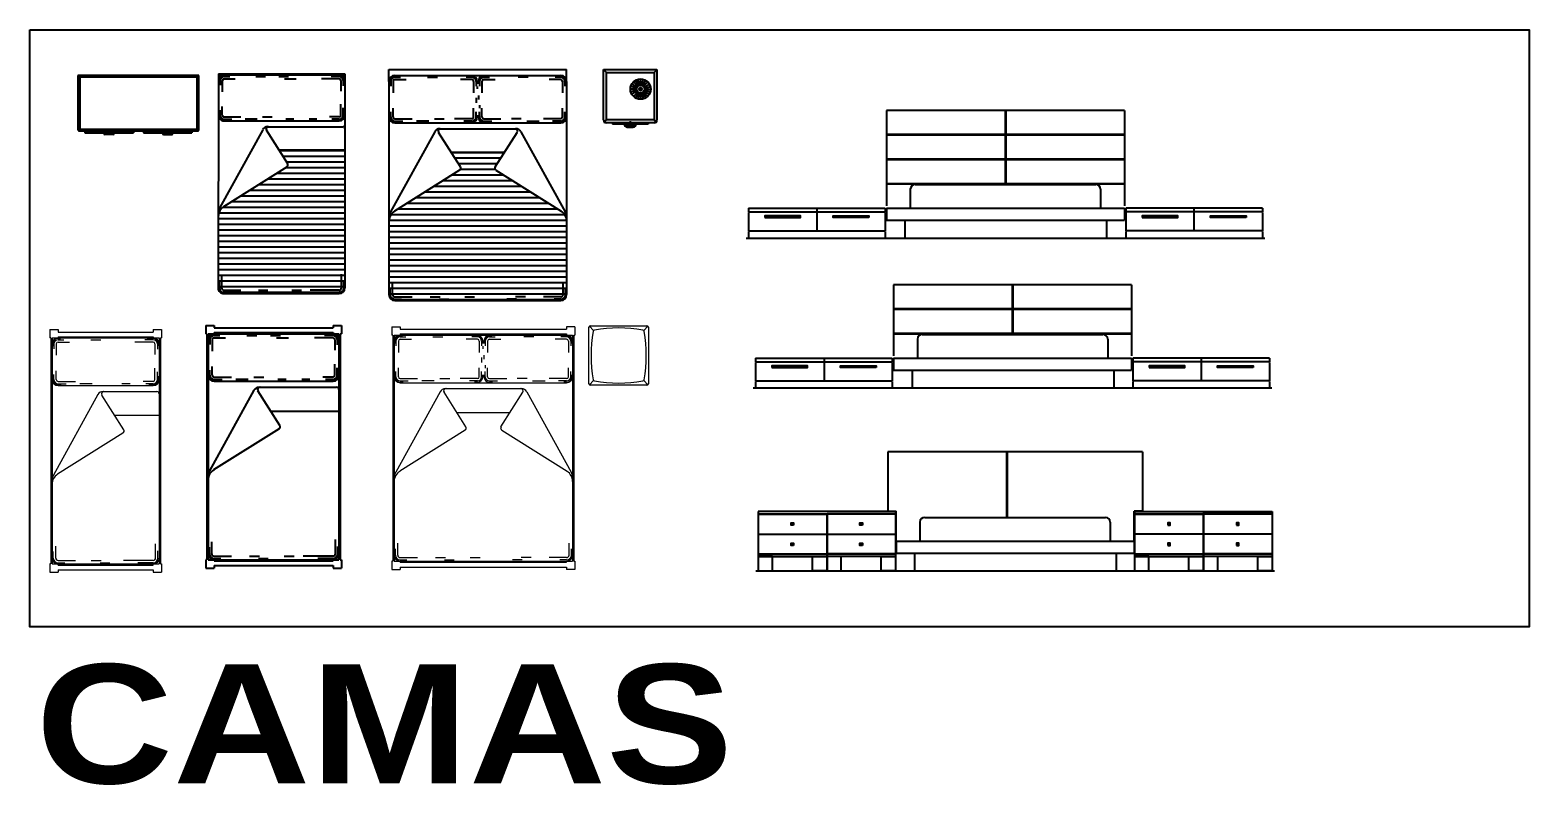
# Model space of a CAD drawing. Header units: centimetres. Extents: x 56177 to 99483, y 493 to 15482.
# Drawn here: x 60148 to 61409, y 3705 to 4340 of the extents above; entities that cross this region are included whole.
import ezdxf

# ---------------------------------------------------------------- set-up
doc = ezdxf.new("R2010")
doc.units = ezdxf.units.CM
doc.header["$MEASUREMENT"] = 0
doc.set_wipeout_variables(frame=1)
doc.layers.add('010_BLOQUES', color=250, linetype='Continuous')
doc.layers.add('A. 0.13 MUEBLES', color=35, linetype='Continuous', lineweight=13)
doc.styles.get("Standard").update_dxf_attribs({"font": 'txt.shx'})

# ---------------------------------------------------------------- blocks, each defined once
blk = doc.blocks.new('A$C6F260982')
at = {"layer": '010_BLOQUES'}
for p, q in [((1.421, -0.382), (0.402, -0.382)), ((0.402, -0.382), (0.402, -0.832)), ((0.418, -0.398), (0.402, -0.382)), ((1.405, -0.398), (0.418, -0.398)), ((0.418, -0.398), (0.418, -0.833)), ((1.405, -0.398), (1.421, -0.382)), ((1.405, -0.833), (1.405, -0.398)), ((1.421, -0.832), (1.421, -0.382)), ((0.418, -0.833), (0.407, -0.844)), ((0.418, -0.833), (1.405, -0.833)), ((0.419, -0.849), (1.404, -0.849)), ((0.46, -0.849), (0.46, -0.865)), ((0.46, -0.865), (0.869, -0.865)), ((0.622, -0.869), (0.622, -0.865)), ((0.707, -0.869), (0.622, -0.869)), ((0.699, -0.878), (0.631, -0.878)), ((0.665, -0.865), (0.665, -0.869)), ((0.707, -0.869), (0.707, -0.865)), ((0.869, -0.849), (0.869, -0.865)), ((0.954, -0.849), (0.954, -0.865)), ((0.954, -0.865), (1.362, -0.865)), ((1.116, -0.869), (1.116, -0.865)), ((1.116, -0.869), (1.201, -0.869)), ((1.124, -0.878), (1.192, -0.878)), ((1.158, -0.865), (1.158, -0.869)), ((1.201, -0.869), (1.201, -0.865)), ((1.362, -0.849), (1.362, -0.865)), ((1.405, -0.833), (1.416, -0.844))]:
    blk.add_line(p, q, dxfattribs=at)
for centre, radius, start, end in [((0.419, -0.832), 0.017, 180, 270), ((0.631, -0.869), 0.00849, 180, 270), ((0.699, -0.869), 0.00849, 270, 0), ((1.124, -0.869), 0.00849, 180, 270), ((1.192, -0.869), 0.00849, 270, 0), ((1.404, -0.832), 0.017, 270, 0)]:
    blk.add_arc(centre, radius, start, end, dxfattribs=at)
blk = doc.blocks.new('A$C4FF11D0A')
at = {"layer": '010_BLOQUES'}
h = blk.add_hatch(dxfattribs=at)
h.set_pattern_fill('LINE', color=256, scale=0.015, angle=180, style=0)
h.set_pattern_definition([(180, (1349.697193, -662.27662), (2e-15, -0.047625), [])])
h.paths.add_polyline_path([(2.648, -1.007), (2.093, -1.006), (2.167, -1.124, -0.414214), (2.161, -1.151), (1.628, -1.486, 0.257562), (1.583, -1.568), (1.583, -2.168, 0.414214), (1.631, -2.216), (2.599, -2.216, 0.414214), (2.648, -2.168)])
for p, q in [((1.584, -0.377), (1.583, -2.168)), ((1.584, -0.368), (2.648, -0.368)), ((1.584, -0.368), (1.584, -0.377)), ((1.584, -0.377), (2.648, -0.378)), ((2.648, -0.368), (2.648, -0.378)), ((2.648, -0.378), (2.648, -2.168)), ((1.588, -0.426), (1.588, -0.445)), ((1.598, -0.426), (1.598, -0.464)), ((1.617, -0.426), (1.617, -0.519)), ((1.632, -0.382), (1.651, -0.382)), ((1.632, -0.392), (1.679, -0.392)), ((1.632, -0.411), (1.725, -0.411)), ((1.898, -0.392), (1.98, -0.392)), ((2.091, -0.392), (2.173, -0.392)), ((2.141, -0.411), (2.238, -0.411)), ((2.6, -0.411), (2.45, -0.411)), ((2.6, -0.392), (2.532, -0.392)), ((2.6, -0.382), (2.551, -0.382)), ((2.614, -0.426), (2.614, -0.513)), ((2.634, -0.426), (2.634, -0.47)), ((2.643, -0.426), (2.643, -0.441)), ((2.614, -0.716), (2.614, -0.624)), ((1.588, -0.716), (1.588, -0.701)), ((1.598, -0.716), (1.598, -0.675)), ((1.617, -0.716), (1.617, -0.644)), ((1.632, -0.73), (1.773, -0.73)), ((1.632, -0.75), (1.698, -0.75)), ((1.909, -0.75), (1.808, -0.75)), ((1.954, -0.731), (2.035, -0.731)), ((2.218, -0.75), (2.152, -0.75)), ((2.412, -0.75), (2.346, -0.75)), ((2.6, -0.731), (2.517, -0.731)), ((2.6, -0.75), (2.539, -0.75)), ((2.634, -0.716), (2.634, -0.654)), ((2.643, -0.716), (2.643, -0.688)), ((1.957, -0.838), (1.595, -1.492)), ((1.632, -0.759), (1.656, -0.759)), ((1.632, -0.764), (2.6, -0.765)), ((2.167, -1.124), (1.989, -0.842)), ((1.999, -0.813), (2.629, -0.813)), ((2.6, -0.76), (2.565, -0.76)), ((2.093, -1.006), (2.648, -1.007)), ((2.161, -1.151), (1.628, -1.486)), ((1.593, -2.168), (1.593, -2.115)), ((1.612, -2.168), (1.612, -2.07)), ((2.619, -2.168), (2.619, -2.052)), ((2.638, -2.168), (2.638, -2.11)), ((1.631, -2.187), (1.774, -2.187)), ((1.631, -2.206), (1.686, -2.206)), ((1.631, -2.216), (2.599, -2.216)), ((1.92, -2.187), (2, -2.187)), ((1.993, -2.206), (2.072, -2.206)), ((2.202, -2.187), (2.282, -2.187)), ((2.599, -2.187), (2.357, -2.187)), ((2.599, -2.207), (2.475, -2.207))]:
    blk.add_line(p, q, dxfattribs=at)
for centre, radius, start, end in [((1.632, -0.426), 0.0484, 89.9837, 179.9837), ((2.6, -0.426), 0.0484, 359.9837, 89.9837), ((1.632, -0.426), 0.0435, 89.9837, 179.9837), ((1.632, -0.426), 0.0339, 89.9837, 179.9837), ((1.632, -0.426), 0.0145, 89.9837, 179.9837), ((2.6, -0.426), 0.0435, 359.9837, 89.9837), ((2.6, -0.426), 0.0339, 359.9837, 89.9837), ((2.6, -0.426), 0.0145, 359.9837, 89.9837), ((1.632, -0.716), 0.0484, 179.9837, 269.9837), ((1.632, -0.716), 0.0435, 179.9837, 269.9837), ((1.632, -0.716), 0.0339, 179.9837, 269.9837), ((1.632, -0.716), 0.0145, 179.9837, 269.9837), ((2.6, -0.716), 0.0484, 269.9837, 359.9837), ((2.6, -0.716), 0.0435, 269.9837, 359.9837), ((2.6, -0.716), 0.0339, 269.9837, 359.9837), ((2.6, -0.716), 0.0145, 269.9837, 359.9837), ((1.999, -0.861), 0.0484, 89.9837, 151.0971), ((2.006, -0.832), 0.0194, 89.9837, 212.2105), ((2.629, -0.832), 0.0194, 359.9837, 89.9837), ((2.15, -1.134), 0.0194, 302.2105, 32.2105), ((1.68, -1.568), 0.0968, 122.2105, 179.9837), ((1.68, -1.539), 0.0968, 151.0971, 179.9837), ((1.631, -2.168), 0.0484, 179.9837, 269.9837), ((1.631, -2.168), 0.0387, 179.9837, 269.9837), ((1.631, -2.168), 0.0194, 179.9837, 269.9837), ((2.599, -2.168), 0.0484, 269.9837, 359.9837), ((2.599, -2.168), 0.0387, 269.9837, 359.9837), ((2.599, -2.168), 0.0194, 269.9837, 359.9837)]:
    blk.add_arc(centre, radius, start, end, dxfattribs=at)
blk = doc.blocks.new('A$C71BF2813')
at = {"layer": '010_BLOQUES'}
for p, q in [((3.018, -0.332), (4.512, -0.332)), ((3.018, -0.432), (3.018, -0.332)), ((4.512, -0.432), (4.512, -0.332)), ((3.018, -0.432), (3.018, -2.224)), ((3.023, -0.432), (3.023, -0.452)), ((3.033, -0.432), (3.033, -0.472)), ((3.053, -0.432), (3.053, -0.528)), ((3.068, -0.382), (4.462, -0.382)), ((3.068, -0.387), (3.088, -0.387)), ((3.068, -0.397), (3.116, -0.397)), ((3.068, -0.417), (3.164, -0.417)), ((3.342, -0.397), (3.426, -0.397)), ((3.715, -0.417), (3.62, -0.417)), ((3.715, -0.397), (3.668, -0.397)), ((3.715, -0.387), (3.696, -0.387)), ((3.73, -0.432), (3.73, -0.528)), ((3.75, -0.432), (3.75, -0.472)), ((3.76, -0.432), (3.76, -0.452)), ((3.76, -0.476), (3.76, -0.496)), ((3.77, -0.432), (3.77, -0.452)), ((3.78, -0.432), (3.78, -0.472)), ((3.8, -0.432), (3.8, -0.528)), ((3.815, -0.387), (3.835, -0.387)), ((3.815, -0.397), (3.863, -0.397)), ((3.815, -0.417), (3.911, -0.417)), ((4.189, -0.397), (4.105, -0.397)), ((4.462, -0.417), (4.366, -0.417)), ((4.462, -0.397), (4.415, -0.397)), ((4.462, -0.387), (4.443, -0.387)), ((4.477, -0.432), (4.477, -0.528)), ((4.497, -0.432), (4.497, -0.472)), ((4.507, -0.432), (4.507, -0.452)), ((4.512, -0.432), (4.512, -2.224)), ((3.75, -0.571), (3.75, -0.611)), ((3.77, -0.551), (3.77, -0.584)), ((3.023, -0.731), (3.023, -0.715)), ((3.033, -0.731), (3.033, -0.688)), ((3.053, -0.731), (3.053, -0.656)), ((3.068, -0.746), (3.214, -0.746)), ((3.4, -0.746), (3.483, -0.746)), ((3.715, -0.746), (3.57, -0.746)), ((3.73, -0.731), (3.73, -0.656)), ((3.75, -0.731), (3.75, -0.688)), ((3.76, -0.731), (3.76, -0.715)), ((3.77, -0.731), (3.77, -0.715)), ((3.78, -0.633), (3.78, -0.658)), ((3.78, -0.731), (3.78, -0.688)), ((3.8, -0.731), (3.8, -0.656)), ((3.815, -0.746), (3.96, -0.746)), ((4.131, -0.746), (4.047, -0.746)), ((4.462, -0.746), (4.317, -0.746)), ((4.477, -0.731), (4.477, -0.656)), ((4.497, -0.731), (4.497, -0.688)), ((4.507, -0.731), (4.507, -0.715)), ((3.403, -0.856), (3.031, -1.53)), ((3.068, -0.766), (3.136, -0.766)), ((3.068, -0.775), (3.093, -0.775)), ((3.068, -0.78), (4.462, -0.78)), ((3.354, -0.766), (3.25, -0.766)), ((3.619, -1.15), (3.436, -0.861)), ((3.446, -0.83), (4.084, -0.83)), ((3.715, -0.766), (3.648, -0.766)), ((3.715, -0.775), (3.69, -0.775)), ((3.815, -0.766), (3.883, -0.766)), ((3.815, -0.775), (3.84, -0.775)), ((3.912, -1.15), (4.095, -0.861)), ((4.128, -0.856), (4.5, -1.53)), ((4.177, -0.766), (4.281, -0.766)), ((4.462, -0.766), (4.394, -0.766)), ((4.462, -0.775), (4.437, -0.775)), ((3.542, -1.029), (3.988, -1.029)), ((3.988, -1.03), (3.542, -1.03)), ((3.958, -1.077), (3.572, -1.077)), ((3.928, -1.125), (3.602, -1.125)), ((3.612, -1.178), (3.065, -1.523)), ((3.985, -1.22), (3.545, -1.22)), ((3.913, -1.173), (3.618, -1.173)), ((3.918, -1.178), (4.466, -1.523)), ((4.212, -1.363), (3.319, -1.363)), ((4.136, -1.315), (3.394, -1.315)), ((4.061, -1.268), (3.47, -1.268)), ((4.439, -1.506), (3.092, -1.506)), ((4.363, -1.458), (3.167, -1.458)), ((4.288, -1.411), (3.243, -1.411)), ((4.512, -1.601), (3.019, -1.601)), ((4.496, -1.554), (3.034, -1.554)), ((4.512, -1.649), (3.018, -1.649)), ((4.512, -1.696), (3.018, -1.696)), ((4.512, -1.744), (3.018, -1.744)), ((4.512, -1.792), (3.018, -1.792)), ((4.512, -1.839), (3.018, -1.839)), ((4.512, -1.887), (3.018, -1.887)), ((4.512, -1.935), (3.018, -1.935)), ((4.512, -1.982), (3.018, -1.982)), ((4.512, -2.03), (3.018, -2.03)), ((4.512, -2.077), (3.018, -2.077)), ((4.512, -2.125), (3.018, -2.125)), ((3.048, -2.224), (3.048, -2.124)), ((4.482, -2.224), (4.482, -2.124)), ((4.512, -2.173), (3.018, -2.173)), ((4.512, -2.22), (3.018, -2.22)), ((3.028, -2.224), (3.028, -2.171)), ((4.487, -2.268), (3.044, -2.268)), ((3.068, -2.244), (3.214, -2.244)), ((3.068, -2.264), (3.124, -2.264)), ((3.365, -2.244), (3.448, -2.244)), ((3.44, -2.264), (3.521, -2.264)), ((3.655, -2.244), (3.738, -2.244)), ((4.09, -2.264), (4.01, -2.264)), ((4.166, -2.244), (4.083, -2.244)), ((4.462, -2.244), (4.316, -2.244)), ((4.462, -2.264), (4.406, -2.264)), ((4.502, -2.224), (4.502, -2.171)), ((3.068, -2.274), (4.462, -2.274))]:
    blk.add_line(p, q, dxfattribs=at)
for centre, radius, start, end in [((3.068, -0.432), 0.0498, 90, 180), ((3.068, -0.432), 0.0448, 90, 180), ((3.068, -0.432), 0.0349, 90, 180), ((3.068, -0.432), 0.0149, 90, 180), ((3.715, -0.432), 0.0448, 0, 90), ((3.715, -0.432), 0.0349, 0, 90), ((3.715, -0.432), 0.0149, 0, 90), ((3.815, -0.432), 0.0448, 90, 180), ((3.815, -0.432), 0.0349, 90, 180), ((3.815, -0.432), 0.0149, 90, 180), ((4.462, -0.432), 0.0498, 0, 90), ((4.462, -0.432), 0.0448, 0, 90), ((4.462, -0.432), 0.0349, 0, 90), ((4.462, -0.432), 0.0149, 0, 90), ((3.068, -0.731), 0.0498, 180, 270), ((3.068, -0.731), 0.0448, 180, 270), ((3.068, -0.731), 0.0349, 180, 270), ((3.068, -0.731), 0.0149, 180, 270), ((3.715, -0.731), 0.0448, 270, 0), ((3.715, -0.731), 0.0349, 270, 0), ((3.715, -0.731), 0.0149, 270, 0), ((3.815, -0.731), 0.0448, 180, 270), ((3.815, -0.731), 0.0349, 180, 270), ((3.815, -0.731), 0.0149, 180, 270), ((4.462, -0.731), 0.0498, 270, 0), ((4.462, -0.731), 0.0448, 270, 0), ((4.462, -0.731), 0.0349, 270, 0), ((4.462, -0.731), 0.0149, 270, 0), ((3.446, -0.88), 0.0498, 90, 151.1134), ((3.453, -0.85), 0.0199, 90, 212.2268), ((4.078, -0.85), 0.0199, 327.7732, 90), ((4.084, -0.88), 0.0498, 28.8866, 90), ((3.602, -1.161), 0.0199, 302.2268, 32.2268), ((3.929, -1.161), 0.0199, 147.7732, 237.7732), ((3.118, -1.607), 0.0996, 122.2268, 180), ((3.118, -1.578), 0.0996, 151.1134, 180), ((4.413, -1.607), 0.0996, 0, 57.7732), ((4.413, -1.578), 0.0996, 0, 28.8866), ((3.068, -2.224), 0.0498, 180, 270), ((3.068, -2.224), 0.0398, 180, 270), ((3.068, -2.224), 0.0199, 180, 270), ((4.462, -2.224), 0.0498, 270, 0), ((4.462, -2.224), 0.0398, 270, 0), ((4.462, -2.224), 0.0199, 270, 0)]:
    blk.add_arc(centre, radius, start, end, dxfattribs=at)
blk = doc.blocks.new('A$C6E720B36')
at = {"layer": '010_BLOQUES'}
for p, q in [((-0.743, -0.756), (-0.743, -0.331)), ((-0.743, -0.331), (-0.293, -0.331)), ((-0.718, -0.356), (-0.743, -0.331)), ((-0.318, -0.356), (-0.293, -0.331)), ((-0.293, -0.331), (-0.293, -0.756)), ((-0.463, -0.497), (-0.516, -0.497)), ((-0.462, -0.489), (-0.513, -0.475)), ((-0.459, -0.481), (-0.505, -0.455)), ((-0.454, -0.474), (-0.491, -0.437)), ((-0.447, -0.469), (-0.474, -0.423)), ((-0.439, -0.466), (-0.453, -0.415)), ((-0.431, -0.465), (-0.431, -0.412)), ((-0.431, -0.497), (-0.431, -0.497)), ((-0.431, -0.497), (-0.431, -0.497)), ((-0.422, -0.466), (-0.409, -0.415)), ((-0.415, -0.469), (-0.388, -0.423)), ((-0.408, -0.474), (-0.37, -0.437)), ((-0.403, -0.481), (-0.357, -0.455)), ((-0.399, -0.489), (-0.348, -0.475)), ((-0.398, -0.497), (-0.345, -0.497)), ((-0.462, -0.506), (-0.513, -0.52)), ((-0.459, -0.514), (-0.505, -0.54)), ((-0.454, -0.52), (-0.491, -0.558)), ((-0.447, -0.526), (-0.474, -0.571)), ((-0.439, -0.529), (-0.453, -0.58)), ((-0.431, -0.53), (-0.431, -0.583)), ((-0.422, -0.529), (-0.409, -0.58)), ((-0.415, -0.526), (-0.388, -0.571)), ((-0.408, -0.52), (-0.37, -0.558)), ((-0.403, -0.514), (-0.357, -0.54)), ((-0.399, -0.506), (-0.348, -0.52)), ((-0.718, -0.756), (-0.735, -0.774)), ((-0.318, -0.756), (-0.3, -0.774)), ((-0.318, -0.781), (-0.718, -0.781)), ((-0.668, -0.781), (-0.668, -0.791)), ((-0.368, -0.791), (-0.668, -0.791)), ((-0.543, -0.806), (-0.493, -0.806)), ((-0.543, -0.816), (-0.493, -0.816)), ((-0.518, -0.766), (-0.518, -0.816)), ((-0.368, -0.781), (-0.368, -0.791))]:
    blk.add_line(p, q, dxfattribs=at)
blk.add_lwpolyline([(-0.318, -0.756), (-0.718, -0.756), (-0.718, -0.356), (-0.318, -0.356)], close=True, dxfattribs=at)
for radius in [0.0855, 0.0338, 0.0325, 0.013, 0.0117, 0.0104, 0.0091]:
    blk.add_circle((-0.431, -0.497), radius, dxfattribs=at)
for centre, radius, start, end in [((-0.718, -0.756), 0.025, 180, 270), ((-0.318, -0.756), 0.025, 270, 0), ((-0.543, -0.791), 0.025, 180, 270), ((-0.543, -0.791), 0.015, 180, 270), ((-0.493, -0.791), 0.025, 270, 0), ((-0.493, -0.791), 0.015, 270, 0)]:
    blk.add_arc(centre, radius, start, end, dxfattribs=at)
blk = doc.blocks.new('A$C21762482')
at = {"layer": 'A. 0.13 MUEBLES'}
for p, q in [((0.166, -2.519), (0.236, -2.519)), ((0.166, -2.519), (0.166, -2.589)), ((0.236, -2.519), (0.236, -2.539)), ((1.036, -2.519), (1.036, -2.539)), ((1.036, -2.519), (1.106, -2.519)), ((1.106, -2.519), (1.106, -2.589)), ((0.176, -2.589), (0.166, -2.589)), ((0.176, -2.589), (0.176, -4.489)), ((0.186, -2.589), (1.086, -2.589)), ((0.186, -2.589), (0.186, -4.489)), ((0.191, -2.639), (0.191, -2.659)), ((0.201, -2.639), (0.201, -2.679)), ((0.221, -2.639), (0.221, -2.735)), ((0.236, -2.539), (1.036, -2.539)), ((0.236, -2.579), (1.036, -2.579)), ((0.236, -2.579), (0.236, -2.589)), ((0.236, -2.594), (0.256, -2.594)), ((0.236, -2.604), (0.284, -2.604)), ((0.236, -2.624), (0.332, -2.624)), ((0.511, -2.604), (0.595, -2.604)), ((1.036, -2.624), (0.881, -2.624)), ((1.036, -2.604), (0.965, -2.604)), ((1.036, -2.594), (0.985, -2.594)), ((1.036, -2.579), (1.036, -2.589)), ((1.051, -2.639), (1.051, -2.729)), ((1.071, -2.639), (1.071, -2.684)), ((1.081, -2.639), (1.081, -2.655)), ((1.086, -2.589), (1.086, -4.489)), ((1.096, -2.589), (1.096, -4.489)), ((1.096, -2.589), (1.106, -2.589)), ((0.201, -2.939), (0.201, -2.896)), ((0.221, -2.939), (0.221, -2.864)), ((1.051, -2.939), (1.051, -2.844)), ((1.071, -2.939), (1.071, -2.875)), ((0.191, -2.939), (0.191, -2.923)), ((0.236, -2.954), (0.382, -2.954)), ((0.236, -2.974), (0.304, -2.974)), ((0.236, -2.984), (0.261, -2.984)), ((0.236, -2.989), (1.036, -2.989)), ((0.523, -2.974), (0.418, -2.974)), ((0.842, -2.974), (0.773, -2.974)), ((1.036, -2.954), (0.951, -2.954)), ((1.036, -2.974), (0.973, -2.974)), ((1.036, -2.984), (1, -2.984)), ((1.081, -2.939), (1.081, -2.91)), ((0.571, -3.065), (0.198, -3.741)), ((0.788, -3.36), (0.605, -3.069)), ((0.615, -3.039), (1.066, -3.039)), ((0.712, -3.239), (1.086, -3.239)), ((0.782, -3.388), (0.232, -3.734)), ((0.196, -4.439), (0.196, -4.385)), ((0.216, -4.439), (0.216, -4.338)), ((1.056, -4.439), (1.056, -4.32)), ((1.076, -4.439), (1.076, -4.379)), ((0.176, -4.489), (0.166, -4.489)), ((0.166, -4.489), (0.166, -4.559)), ((0.186, -4.489), (1.086, -4.489)), ((0.236, -4.459), (0.383, -4.459)), ((0.236, -4.479), (0.292, -4.479)), ((0.236, -4.499), (0.236, -4.489)), ((0.236, -4.499), (1.036, -4.499)), ((0.515, -4.459), (0.598, -4.459)), ((0.59, -4.479), (0.672, -4.479)), ((1.036, -4.459), (0.785, -4.459)), ((1.036, -4.479), (0.907, -4.479)), ((1.036, -4.499), (1.036, -4.489)), ((1.096, -4.489), (1.106, -4.489)), ((1.106, -4.489), (1.106, -4.559)), ((0.166, -4.559), (0.236, -4.559)), ((0.236, -4.539), (1.036, -4.539)), ((0.236, -4.539), (0.236, -4.559)), ((1.036, -4.539), (1.036, -4.559)), ((1.036, -4.559), (1.106, -4.559))]:
    blk.add_line(p, q, dxfattribs=at)
for centre, radius, start, end in [((0.236, -2.639), 0.05, 90, 180), ((0.236, -2.639), 0.045, 90, 180), ((0.236, -2.639), 0.035, 90, 180), ((0.236, -2.639), 0.015, 90, 180), ((1.036, -2.639), 0.05, 0, 90), ((1.036, -2.639), 0.045, 0, 90), ((1.036, -2.639), 0.035, 0, 90), ((1.036, -2.639), 0.015, 0, 90), ((0.236, -2.939), 0.05, 180, 270), ((0.236, -2.939), 0.045, 180, 270), ((0.236, -2.939), 0.035, 180, 270), ((0.236, -2.939), 0.015, 180, 270), ((1.036, -2.939), 0.05, 270, 0), ((1.036, -2.939), 0.045, 270, 0), ((1.036, -2.939), 0.035, 270, 0), ((1.036, -2.939), 0.015, 270, 0), ((0.615, -3.089), 0.05, 90, 151.1134), ((0.622, -3.059), 0.02, 90, 212.2268), ((1.066, -3.059), 0.02, 0, 90), ((0.771, -3.371), 0.02, 302.2268, 32.2268), ((0.286, -3.819), 0.1, 122.2268, 180), ((0.286, -3.79), 0.1, 151.1134, 180), ((0.236, -4.439), 0.05, 180, 270), ((0.236, -4.439), 0.04, 180, 270), ((0.236, -4.439), 0.02, 180, 270), ((1.036, -4.439), 0.05, 270, 0), ((1.036, -4.439), 0.04, 270, 0), ((1.036, -4.439), 0.02, 270, 0)]:
    blk.add_arc(centre, radius, start, end, dxfattribs=at)
blk = doc.blocks.new('A$C67AA203B')
at = {"layer": '010_BLOQUES'}
for p, q in [((1.478, -2.483), (1.548, -2.483)), ((1.478, -2.483), (1.478, -2.553)), ((1.548, -2.483), (1.548, -2.503)), ((1.548, -2.503), (2.548, -2.503)), ((2.548, -2.483), (2.548, -2.503)), ((2.548, -2.483), (2.618, -2.483)), ((2.618, -2.483), (2.618, -2.553)), ((1.488, -2.553), (1.478, -2.553)), ((1.488, -2.553), (1.488, -4.453)), ((1.498, -2.553), (1.498, -4.453)), ((1.498, -2.553), (2.598, -2.553)), ((1.503, -2.603), (1.503, -2.623)), ((1.513, -2.603), (1.513, -2.643)), ((1.533, -2.603), (1.533, -2.699)), ((1.548, -2.543), (2.548, -2.543)), ((1.548, -2.543), (1.548, -2.553)), ((1.548, -2.558), (1.568, -2.558)), ((1.548, -2.568), (1.596, -2.568)), ((1.548, -2.588), (1.644, -2.588)), ((1.822, -2.568), (1.907, -2.568)), ((2.022, -2.568), (2.107, -2.568)), ((2.074, -2.588), (2.174, -2.588)), ((2.548, -2.588), (2.393, -2.588)), ((2.548, -2.568), (2.477, -2.568)), ((2.548, -2.558), (2.497, -2.558)), ((2.548, -2.543), (2.548, -2.553)), ((2.563, -2.603), (2.563, -2.692)), ((2.583, -2.603), (2.583, -2.648)), ((2.593, -2.603), (2.593, -2.619)), ((2.598, -2.553), (2.598, -4.453)), ((2.608, -2.553), (2.618, -2.553)), ((2.608, -2.553), (2.608, -4.453)), ((1.503, -2.903), (1.503, -2.887)), ((1.513, -2.903), (1.513, -2.86)), ((1.533, -2.903), (1.533, -2.828)), ((2.563, -2.903), (2.563, -2.808)), ((2.583, -2.903), (2.583, -2.839)), ((2.593, -2.903), (2.593, -2.873)), ((1.548, -2.918), (1.694, -2.918)), ((1.548, -2.938), (1.616, -2.938)), ((1.548, -2.948), (1.573, -2.948)), ((1.548, -2.953), (2.548, -2.953)), ((1.834, -2.938), (1.73, -2.938)), ((1.881, -2.918), (1.965, -2.918)), ((1.927, -3.003), (2.578, -3.003)), ((2.154, -2.938), (2.085, -2.938)), ((2.354, -2.938), (2.285, -2.938)), ((2.548, -2.918), (2.462, -2.918)), ((2.548, -2.938), (2.485, -2.938)), ((2.548, -2.948), (2.512, -2.948)), ((1.883, -3.029), (1.51, -3.705)), ((2.1, -3.324), (1.917, -3.033)), ((2.024, -3.203), (2.598, -3.203)), ((2.094, -3.352), (1.544, -3.698)), ((2.568, -4.403), (2.568, -4.283)), ((1.508, -4.403), (1.508, -4.349)), ((1.528, -4.403), (1.528, -4.302)), ((2.588, -4.403), (2.588, -4.343)), ((1.488, -4.453), (1.478, -4.453)), ((1.478, -4.453), (1.478, -4.523)), ((1.478, -4.523), (1.548, -4.523)), ((1.498, -4.453), (2.598, -4.453)), ((1.548, -4.423), (1.694, -4.423)), ((1.548, -4.443), (1.604, -4.443)), ((1.548, -4.463), (1.548, -4.453)), ((1.548, -4.463), (2.548, -4.463)), ((1.548, -4.503), (1.548, -4.523)), ((1.548, -4.503), (2.548, -4.503)), ((1.846, -4.423), (1.929, -4.423)), ((1.921, -4.443), (2.002, -4.443)), ((2.137, -4.423), (2.22, -4.423)), ((2.548, -4.423), (2.297, -4.423)), ((2.548, -4.443), (2.419, -4.443)), ((2.548, -4.463), (2.548, -4.453)), ((2.548, -4.503), (2.548, -4.523)), ((2.548, -4.523), (2.618, -4.523)), ((2.608, -4.453), (2.618, -4.453)), ((2.618, -4.453), (2.618, -4.523))]:
    blk.add_line(p, q, dxfattribs=at)
for centre, radius, start, end in [((1.548, -2.603), 0.05, 90, 180), ((1.548, -2.603), 0.045, 90, 180), ((1.548, -2.603), 0.035, 90, 180), ((1.548, -2.603), 0.015, 90, 180), ((2.548, -2.603), 0.05, 0, 90), ((2.548, -2.603), 0.045, 0, 90), ((2.548, -2.603), 0.035, 0, 90), ((2.548, -2.603), 0.015, 0, 90), ((1.548, -2.903), 0.05, 180, 270), ((1.548, -2.903), 0.045, 180, 270), ((1.548, -2.903), 0.035, 180, 270), ((1.548, -2.903), 0.015, 180, 270), ((1.927, -3.053), 0.05, 90, 151.1134), ((1.934, -3.023), 0.02, 90, 212.2268), ((2.548, -2.903), 0.05, 270, 0), ((2.548, -2.903), 0.045, 270, 0), ((2.548, -2.903), 0.035, 270, 0), ((2.548, -2.903), 0.015, 270, 0), ((2.578, -3.023), 0.02, 0, 90), ((2.083, -3.335), 0.02, 302.2268, 32.2268), ((1.598, -3.783), 0.1, 122.2268, 180), ((1.598, -3.753), 0.1, 151.1134, 180), ((1.548, -4.403), 0.05, 180, 270), ((1.548, -4.403), 0.04, 180, 270), ((1.548, -4.403), 0.02, 180, 270), ((2.548, -4.403), 0.05, 270, 0), ((2.548, -4.403), 0.04, 270, 0), ((2.548, -4.403), 0.02, 270, 0)]:
    blk.add_arc(centre, radius, start, end, dxfattribs=at)
blk = doc.blocks.new('A$C7B9C78AA')
blk.add_wipeout([(3.042, -2.495), (3.112, -2.495), (3.112, -2.515), (4.512, -2.515), (4.512, -2.495), (4.582, -2.495), (4.582, -2.565), (4.572, -2.565), (4.572, -4.465), (4.582, -4.465), (4.582, -4.535), (4.512, -4.535), (4.512, -4.515), (3.112, -4.515), (3.112, -4.535), (3.042, -4.535), (3.042, -4.465), (3.052, -4.465), (3.052, -2.565), (3.042, -2.565)])
at = {"layer": 'A. 0.13 MUEBLES'}
for p, q in [((3.042, -2.495), (3.112, -2.495)), ((3.042, -2.495), (3.042, -2.565)), ((3.112, -2.495), (3.112, -2.515)), ((3.112, -2.515), (4.512, -2.515)), ((4.582, -2.495), (4.512, -2.495)), ((4.512, -2.495), (4.512, -2.515)), ((4.582, -2.495), (4.582, -2.565)), ((3.052, -2.565), (3.042, -2.565)), ((3.052, -2.565), (3.052, -4.465)), ((3.062, -2.565), (3.062, -4.465)), ((3.062, -2.565), (4.562, -2.565)), ((3.067, -2.615), (3.067, -2.635)), ((3.077, -2.615), (3.077, -2.655)), ((3.097, -2.615), (3.097, -2.711)), ((3.112, -2.555), (4.512, -2.555)), ((3.112, -2.555), (3.112, -2.565)), ((3.112, -2.57), (3.132, -2.57)), ((3.112, -2.58), (3.16, -2.58)), ((3.112, -2.6), (3.209, -2.6)), ((3.387, -2.58), (3.472, -2.58)), ((3.762, -2.6), (3.666, -2.6)), ((3.762, -2.58), (3.714, -2.58)), ((3.762, -2.57), (3.742, -2.57)), ((3.777, -2.615), (3.777, -2.711)), ((3.797, -2.615), (3.797, -2.655)), ((3.807, -2.615), (3.807, -2.635)), ((3.817, -2.615), (3.817, -2.635)), ((3.827, -2.615), (3.827, -2.655)), ((3.847, -2.615), (3.847, -2.711)), ((3.862, -2.57), (3.882, -2.57)), ((3.862, -2.58), (3.91, -2.58)), ((3.862, -2.6), (3.959, -2.6)), ((4.237, -2.58), (4.153, -2.58)), ((4.512, -2.6), (4.416, -2.6)), ((4.512, -2.58), (4.464, -2.58)), ((4.512, -2.57), (4.492, -2.57)), ((4.512, -2.555), (4.512, -2.565)), ((4.527, -2.615), (4.527, -2.711)), ((4.547, -2.615), (4.547, -2.655)), ((4.557, -2.615), (4.557, -2.635)), ((4.562, -2.565), (4.562, -4.465)), ((4.572, -2.565), (4.572, -4.465)), ((4.572, -2.565), (4.582, -2.565)), ((3.797, -2.754), (3.797, -2.795)), ((3.807, -2.659), (3.807, -2.68)), ((3.817, -2.734), (3.817, -2.768)), ((3.077, -2.915), (3.077, -2.872)), ((3.097, -2.915), (3.097, -2.84)), ((3.777, -2.915), (3.777, -2.84)), ((3.797, -2.915), (3.797, -2.872)), ((3.827, -2.817), (3.827, -2.842)), ((3.827, -2.915), (3.827, -2.872)), ((3.847, -2.915), (3.847, -2.84)), ((4.527, -2.915), (4.527, -2.84)), ((4.547, -2.915), (4.547, -2.872)), ((3.067, -2.915), (3.067, -2.899)), ((3.112, -2.93), (3.258, -2.93)), ((3.112, -2.95), (3.18, -2.95)), ((3.112, -2.96), (3.138, -2.96)), ((3.112, -2.965), (4.512, -2.965)), ((3.399, -2.95), (3.294, -2.95)), ((3.445, -2.93), (3.529, -2.93)), ((3.492, -3.015), (4.133, -3.015)), ((3.762, -2.93), (3.616, -2.93)), ((3.762, -2.95), (3.694, -2.95)), ((3.762, -2.96), (3.737, -2.96)), ((3.807, -2.915), (3.807, -2.899)), ((3.817, -2.915), (3.817, -2.899)), ((3.862, -2.93), (4.008, -2.93)), ((3.862, -2.95), (3.93, -2.95)), ((3.862, -2.96), (3.888, -2.96)), ((4.179, -2.93), (4.095, -2.93)), ((4.225, -2.95), (4.33, -2.95)), ((4.512, -2.93), (4.366, -2.93)), ((4.512, -2.95), (4.444, -2.95)), ((4.512, -2.96), (4.487, -2.96)), ((4.557, -2.915), (4.557, -2.899)), ((3.448, -3.041), (3.075, -3.717)), ((3.665, -3.336), (3.482, -3.045)), ((3.96, -3.336), (4.143, -3.045)), ((4.176, -3.041), (4.55, -3.717)), ((3.588, -3.215), (4.036, -3.215)), ((3.659, -3.364), (3.109, -3.71)), ((3.966, -3.364), (4.516, -3.71)), ((3.072, -4.415), (3.072, -4.361)), ((3.092, -4.415), (3.092, -4.314)), ((4.532, -4.415), (4.532, -4.314)), ((4.552, -4.415), (4.552, -4.361)), ((3.052, -4.465), (3.042, -4.465)), ((3.042, -4.465), (3.042, -4.535)), ((3.042, -4.535), (3.112, -4.535)), ((3.062, -4.465), (4.562, -4.465)), ((3.112, -4.435), (3.259, -4.435)), ((3.112, -4.455), (3.169, -4.455)), ((3.112, -4.475), (3.112, -4.465)), ((3.112, -4.475), (4.512, -4.475)), ((3.112, -4.515), (3.112, -4.535)), ((3.112, -4.515), (4.512, -4.515)), ((3.41, -4.435), (3.493, -4.435)), ((3.486, -4.455), (3.567, -4.455)), ((3.701, -4.435), (3.784, -4.435)), ((4.139, -4.455), (4.057, -4.455)), ((4.214, -4.435), (4.131, -4.435)), ((4.512, -4.435), (4.365, -4.435)), ((4.512, -4.455), (4.456, -4.455)), ((4.512, -4.475), (4.512, -4.465)), ((4.512, -4.515), (4.512, -4.535)), ((4.582, -4.535), (4.512, -4.535)), ((4.572, -4.465), (4.582, -4.465)), ((4.582, -4.465), (4.582, -4.535))]:
    blk.add_line(p, q, dxfattribs=at)
for centre, radius, start, end in [((3.112, -2.615), 0.05, 90, 180), ((3.112, -2.615), 0.045, 90, 180), ((3.112, -2.615), 0.035, 90, 180), ((3.112, -2.615), 0.015, 90, 180), ((3.762, -2.615), 0.045, 0, 90), ((3.762, -2.615), 0.035, 0, 90), ((3.762, -2.615), 0.015, 0, 90), ((3.862, -2.615), 0.045, 90, 180), ((3.862, -2.615), 0.035, 90, 180), ((3.862, -2.615), 0.015, 90, 180), ((4.512, -2.615), 0.05, 0, 90), ((4.512, -2.615), 0.045, 0, 90), ((4.512, -2.615), 0.035, 0, 90), ((4.512, -2.615), 0.015, 0, 90), ((3.112, -2.915), 0.05, 180, 270), ((3.112, -2.915), 0.045, 180, 270), ((3.112, -2.915), 0.035, 180, 270), ((3.112, -2.915), 0.015, 180, 270), ((3.492, -3.065), 0.05, 90, 151.1134), ((3.498, -3.035), 0.02, 90, 212.2268), ((3.762, -2.915), 0.045, 270, 0), ((3.762, -2.915), 0.035, 270, 0), ((3.762, -2.915), 0.015, 270, 0), ((3.862, -2.915), 0.045, 180, 270), ((3.862, -2.915), 0.035, 180, 270), ((3.862, -2.915), 0.015, 180, 270), ((4.126, -3.035), 0.02, 327.7732, 90), ((4.133, -3.065), 0.05, 28.8866, 90), ((4.512, -2.915), 0.05, 270, 0), ((4.512, -2.915), 0.045, 270, 0), ((4.512, -2.915), 0.035, 270, 0), ((4.512, -2.915), 0.015, 270, 0), ((3.648, -3.347), 0.02, 302.2268, 32.2268), ((3.977, -3.347), 0.02, 147.7732, 237.7732), ((3.162, -3.795), 0.1, 122.2268, 180), ((3.162, -3.765), 0.1, 151.1134, 180), ((4.462, -3.795), 0.1, 0, 57.7732), ((4.462, -3.765), 0.1, 0, 28.8866), ((3.112, -4.415), 0.05, 180, 270), ((3.112, -4.415), 0.04, 180, 270), ((3.112, -4.415), 0.02, 180, 270), ((4.512, -4.415), 0.05, 270, 0), ((4.512, -4.415), 0.04, 270, 0), ((4.512, -4.415), 0.02, 270, 0)]:
    blk.add_arc(centre, radius, start, end, dxfattribs=at)
blk = doc.blocks.new('A$C389E655E')
blk.add_wipeout([(4.703, -2.49), (4.699, -2.499), (4.699, -2.974), (4.703, -2.983), (4.712, -2.987), (5.187, -2.987), (5.195, -2.983), (5.199, -2.974), (5.199, -2.499), (5.195, -2.49), (5.187, -2.487), (4.712, -2.487)])
at = {"layer": 'A. 0.13 MUEBLES'}
for p, q in [((4.699, -2.974), (4.699, -2.499)), ((4.739, -2.526), (4.703, -2.49)), ((4.712, -2.487), (5.187, -2.487)), ((5.16, -2.526), (5.195, -2.49)), ((5.199, -2.499), (5.199, -2.974)), ((4.739, -2.947), (4.703, -2.983)), ((5.187, -2.987), (4.712, -2.987)), ((5.16, -2.947), (5.195, -2.983))]:
    blk.add_line(p, q, dxfattribs=at)
for centre, radius, start, end in [((4.712, -2.499), 0.0125, 90, 180), ((4.949, -3.719), 1.214, 80.3324, 99.6676), ((5.187, -2.499), 0.0125, 0, 90), ((5.931, -2.737), 1.214, 170.3324, 189.6676), ((4.747, -2.535), 0.0125, 99.6676, 170.3324), ((5.151, -2.535), 0.0125, 9.6676, 80.3324), ((3.967, -2.737), 1.214, 350.3324, 9.6676), ((4.712, -2.974), 0.0125, 180, 270), ((4.747, -2.938), 0.0125, 189.6676, 260.3324), ((4.949, -1.754), 1.214, 260.3324, 279.6676), ((5.151, -2.938), 0.0125, 279.6676, 350.3324), ((5.187, -2.974), 0.0125, 270, 0)]:
    blk.add_arc(centre, radius, start, end, dxfattribs=at)
blk = doc.blocks.new('A$C28F562EB')
for p, q in [((3.25, 1), (1.11, 1)), ((1.11, 1), (1.11, 0.503)), ((2.107, 1), (2.107, 0.45)), ((2.113, 1), (2.113, 0.45)), ((3.25, 1), (3.25, 0.503)), ((1.175, 0.5), (0.02, 0.5)), ((0.02, 0.5), (0.02, 0.12)), ((0.02, 0.5), (0.02, 0.5)), ((0.02, 0.48), (0.601, 0.48)), ((0.02, 0.478), (0.601, 0.478)), ((0.596, 0.48), (0.596, 0.31)), ((1.175, 0.48), (0.599, 0.48)), ((0.599, 0.48), (0.599, 0.31)), ((1.175, 0.478), (0.599, 0.478)), ((1.11, 0.503), (1.18, 0.503)), ((1.175, 0.5), (1.175, 0.12)), ((1.18, 0.458), (1.18, 0.503)), ((1.18, 0.25), (1.18, 0.458)), ((1.38, 0.41), (1.38, 0.25)), ((1.42, 0.45), (2.94, 0.45)), ((2.98, 0.41), (2.98, 0.25)), ((3.25, 0.503), (3.18, 0.503)), ((3.18, 0.458), (3.18, 0.503)), ((3.18, 0.25), (3.18, 0.458)), ((3.185, 0.5), (3.185, 0.12)), ((3.185, 0.5), (4.34, 0.5)), ((3.185, 0.48), (3.761, 0.48)), ((3.185, 0.478), (3.761, 0.478)), ((4.34, 0.48), (3.759, 0.48)), ((4.34, 0.478), (3.759, 0.478)), ((3.761, 0.48), (3.761, 0.31)), ((3.764, 0.48), (3.764, 0.31)), ((4.34, 0.5), (4.34, 0.12)), ((4.34, 0.5), (4.34, 0.5)), ((0.02, 0.31), (0.596, 0.31)), ((0.02, 0.31), (0.596, 0.31)), ((0.02, 0.308), (0.596, 0.308)), ((0.596, 0.308), (0.596, 0.12)), ((0.599, 0.31), (1.175, 0.31)), ((0.599, 0.31), (1.174, 0.31)), ((0.599, 0.308), (1.174, 0.308)), ((0.599, 0.308), (0.599, 0.12)), ((3.761, 0.31), (3.185, 0.31)), ((3.761, 0.31), (3.186, 0.31)), ((3.761, 0.308), (3.186, 0.308)), ((3.761, 0.308), (3.761, 0.12)), ((4.34, 0.31), (3.764, 0.31)), ((4.34, 0.31), (3.764, 0.31)), ((3.764, 0.308), (3.764, 0.12)), ((4.34, 0.308), (3.764, 0.308)), ((0.02, 0.142), (0.596, 0.142)), ((0.02, 0.14), (0.596, 0.14)), ((1.175, 0.142), (0.599, 0.142)), ((1.175, 0.14), (0.599, 0.14)), ((1.18, 0.25), (1.18, 0.15)), ((1.18, 0.25), (3.18, 0.25)), ((1.18, 0.15), (3.18, 0.15)), ((1.335, 0.15), (1.335, 0)), ((3.03, 0.15), (3.03, 0)), ((3.18, 0.25), (3.18, 0.15)), ((3.18, 0.25), (3.18, 0.15)), ((3.185, 0.142), (3.761, 0.142)), ((3.185, 0.14), (3.761, 0.14)), ((4.34, 0.142), (3.764, 0.142)), ((4.34, 0.14), (3.764, 0.14)), ((0, 0), (4.36, 0)), ((0.02, 0.12), (0.596, 0.12)), ((1.175, 0.12), (0.599, 0.12)), ((3.185, 0.12), (3.761, 0.12)), ((4.34, 0.12), (3.764, 0.12))]:
    blk.add_line(p, q)
for points in [[(0.318, 0.384), (0.298, 0.384), (0.298, 0.404), (0.318, 0.404)], [(0.896, 0.384), (0.876, 0.384), (0.876, 0.404), (0.896, 0.404)], [(3.464, 0.384), (3.484, 0.384), (3.484, 0.404), (3.464, 0.404)], [(4.042, 0.384), (4.062, 0.384), (4.062, 0.404), (4.042, 0.404)], [(0.318, 0.214), (0.298, 0.214), (0.298, 0.234), (0.318, 0.234)], [(0.896, 0.214), (0.876, 0.214), (0.876, 0.234), (0.896, 0.234)], [(3.464, 0.214), (3.484, 0.214), (3.484, 0.234), (3.464, 0.234)], [(4.042, 0.214), (4.062, 0.214), (4.062, 0.234), (4.042, 0.234)], [(0.02, 0), (0.14, 0), (0.14, 0.12), (0.02, 0.12)], [(0.596, 0), (0.476, 0), (0.476, 0.12), (0.596, 0.12)], [(0.599, 0), (0.719, 0), (0.719, 0.12), (0.599, 0.12)], [(1.175, 0), (1.055, 0), (1.055, 0.12), (1.175, 0.12)], [(3.185, 0), (3.305, 0), (3.305, 0.12), (3.185, 0.12)], [(3.761, 0), (3.641, 0), (3.641, 0.12), (3.761, 0.12)], [(3.764, 0), (3.884, 0), (3.884, 0.12), (3.764, 0.12)], [(4.34, 0), (4.22, 0), (4.22, 0.12), (4.34, 0.12)]]:
    blk.add_lwpolyline(points, close=True)
for centre, start, end in [((1.42, 0.41), 90, 180), ((2.94, 0.41), 0, 90)]:
    blk.add_arc(centre, 0.04, start, end)
blk = doc.blocks.new('A$C07286546')
for p, q in [((1.18, 0.866), (1.18, 0.27)), ((3.18, 0.866), (1.18, 0.866)), ((2.177, 0.866), (2.177, 0.45)), ((2.182, 0.866), (2.182, 0.45)), ((3.18, 0.866), (3.18, 0.27)), ((3.18, 0.664), (1.18, 0.664)), ((3.18, 0.659), (1.18, 0.659)), ((3.18, 0.457), (1.18, 0.457)), ((3.18, 0.452), (1.18, 0.452)), ((1.38, 0.41), (1.38, 0.25)), ((1.42, 0.45), (2.94, 0.45)), ((2.98, 0.41), (2.98, 0.25)), ((0.02, 0.25), (0.02, 0.22)), ((0.02, 0.25), (1.169, 0.25)), ((0.02, 0.22), (1.169, 0.22)), ((0.02, 0.215), (0.02, 0.06)), ((0.595, 0.25), (0.595, 0.22)), ((0.595, 0.22), (0.595, 0.06)), ((1.169, 0.25), (1.169, 0.22)), ((1.169, 0.215), (1.169, 0.06)), ((1.18, 0.25), (1.18, 0.15)), ((1.18, 0.25), (3.18, 0.25)), ((1.18, 0.15), (3.18, 0.15)), ((1.335, 0.15), (1.335, 0)), ((3.03, 0.15), (3.03, 0)), ((3.18, 0.25), (3.18, 0.15)), ((3.18, 0.25), (3.18, 0.15)), ((4.34, 0.25), (3.191, 0.25)), ((3.191, 0.25), (3.191, 0.22)), ((4.34, 0.22), (3.191, 0.22)), ((3.191, 0.215), (3.191, 0.06)), ((3.765, 0.25), (3.765, 0.22)), ((3.765, 0.22), (3.765, 0.06)), ((4.34, 0.25), (4.34, 0.22)), ((4.34, 0.215), (4.34, 0.06)), ((0.02, 0.06), (1.169, 0.06)), ((0.02, 0.055), (0.02, 0)), ((1.169, 0.055), (1.169, 0)), ((4.34, 0.06), (3.191, 0.06)), ((3.191, 0.055), (3.191, 0)), ((4.34, 0.055), (4.34, 0)), ((0, 0), (4.36, 0))]:
    blk.add_line(p, q)
for points in [[(0.157, 0.172), (0.457, 0.172), (0.457, 0.187), (0.157, 0.187)], [(1.032, 0.172), (0.732, 0.172), (0.732, 0.187), (1.032, 0.187)], [(3.328, 0.172), (3.628, 0.172), (3.628, 0.187), (3.328, 0.187)], [(4.203, 0.172), (3.903, 0.172), (3.903, 0.187), (4.203, 0.187)]]:
    blk.add_lwpolyline(points, close=True)
for centre, start, end in [((1.42, 0.41), 90, 180), ((2.94, 0.41), 0, 90)]:
    blk.add_arc(centre, 0.04, start, end)
blk = doc.blocks.new('A$C66DD58F0')
for p, q in [((3.18, 1.073), (1.18, 1.073)), ((1.18, 1.073), (1.18, 0.27)), ((2.177, 1.073), (2.177, 0.45)), ((2.182, 1.073), (2.182, 0.45)), ((3.18, 1.073), (3.18, 0.27)), ((3.18, 0.871), (1.18, 0.871)), ((3.18, 0.866), (1.18, 0.866)), ((3.18, 0.664), (1.18, 0.664)), ((3.18, 0.659), (1.18, 0.659)), ((3.18, 0.457), (1.18, 0.457)), ((3.18, 0.452), (1.18, 0.452)), ((1.38, 0.41), (1.38, 0.25)), ((1.42, 0.45), (2.94, 0.45)), ((2.98, 0.41), (2.98, 0.25)), ((0.02, 0.25), (1.169, 0.25)), ((0.02, 0.25), (0.02, 0.22)), ((0.02, 0.22), (1.169, 0.22)), ((0.02, 0.215), (0.02, 0.06)), ((0.595, 0.25), (0.595, 0.22)), ((0.595, 0.22), (0.595, 0.06)), ((1.169, 0.25), (1.169, 0.22)), ((1.169, 0.215), (1.169, 0.06)), ((1.18, 0.25), (1.18, 0.15)), ((1.18, 0.25), (3.18, 0.25)), ((1.18, 0.15), (3.18, 0.15)), ((1.335, 0.15), (1.335, 0)), ((3.03, 0.15), (3.03, 0)), ((3.18, 0.25), (3.18, 0.15)), ((3.18, 0.25), (3.18, 0.15)), ((3.191, 0.25), (3.191, 0.22)), ((4.34, 0.25), (3.191, 0.25)), ((4.34, 0.22), (3.191, 0.22)), ((3.191, 0.215), (3.191, 0.06)), ((3.765, 0.25), (3.765, 0.22)), ((3.765, 0.22), (3.765, 0.06)), ((4.34, 0.25), (4.34, 0.22)), ((4.34, 0.215), (4.34, 0.06)), ((0, 0), (4.36, 0)), ((0.02, 0.06), (1.169, 0.06)), ((0.02, 0.055), (0.02, 0)), ((1.169, 0.055), (1.169, 0)), ((4.34, 0.06), (3.191, 0.06)), ((3.191, 0.055), (3.191, 0)), ((4.34, 0.055), (4.34, 0))]:
    blk.add_line(p, q)
for points in [[(0.157, 0.172), (0.457, 0.172), (0.457, 0.187), (0.157, 0.187)], [(1.032, 0.172), (0.732, 0.172), (0.732, 0.187), (1.032, 0.187)], [(3.328, 0.172), (3.628, 0.172), (3.628, 0.187), (3.328, 0.187)], [(4.203, 0.172), (3.903, 0.172), (3.903, 0.187), (4.203, 0.187)]]:
    blk.add_lwpolyline(points, close=True)
for centre, start, end in [((1.42, 0.41), 90, 180), ((2.94, 0.41), 0, 90)]:
    blk.add_arc(centre, 0.04, start, end)

msp = doc.modelspace()

# ---------------------------------------------------------------- linework, layer by layer
msp.add_lwpolyline([(60148.36, 4339.53), (61408.66, 4339.53), (61408.66, 3837.88), (60148.36, 3837.88)], close=True)

# ---------------------------------------------------------------- block references
at = {"xscale": 100, "yscale": 100, "zscale": 100}
for name, p in [('A$C6F260982', (60148.36, 4339.53)), ('A$C4FF11D0A', (60148.36, 4339.53)), ('A$C71BF2813', (60148.36, 4339.53)), ('A$C6E720B36', (60704.8, 4339.53)), ('A$C66DD58F0', (60750.49, 4164.61)), ('A$C07286546', (60756.46, 4038.64)), ('A$C67AA203B', (60148.36, 4339.53)), ('A$C28F562EB', (60758.58, 3884.83))]:
    msp.add_blockref(name, p, dxfattribs=at)

# ---------------------------------------------------------------- texts
at = {"layer": '010_BLOQUES', "insert": (60153.21, 3806.24), "char_height": 100, "width": 1216.764, "attachment_point": 1}
msp.add_mtext('{\\fArial Black|b0|i0|c0|p34;CAMAS}', dxfattribs=at)

# ---------------------------------------------------------------- next in the draw order: block references
at = {"xscale": 100, "yscale": 100, "zscale": 100}
for name in ['A$C21762482', 'A$C7B9C78AA', 'A$C389E655E']:
    msp.add_blockref(name, (60148.36, 4339.53), dxfattribs=at)

doc.saveas('drawing.dxf')
